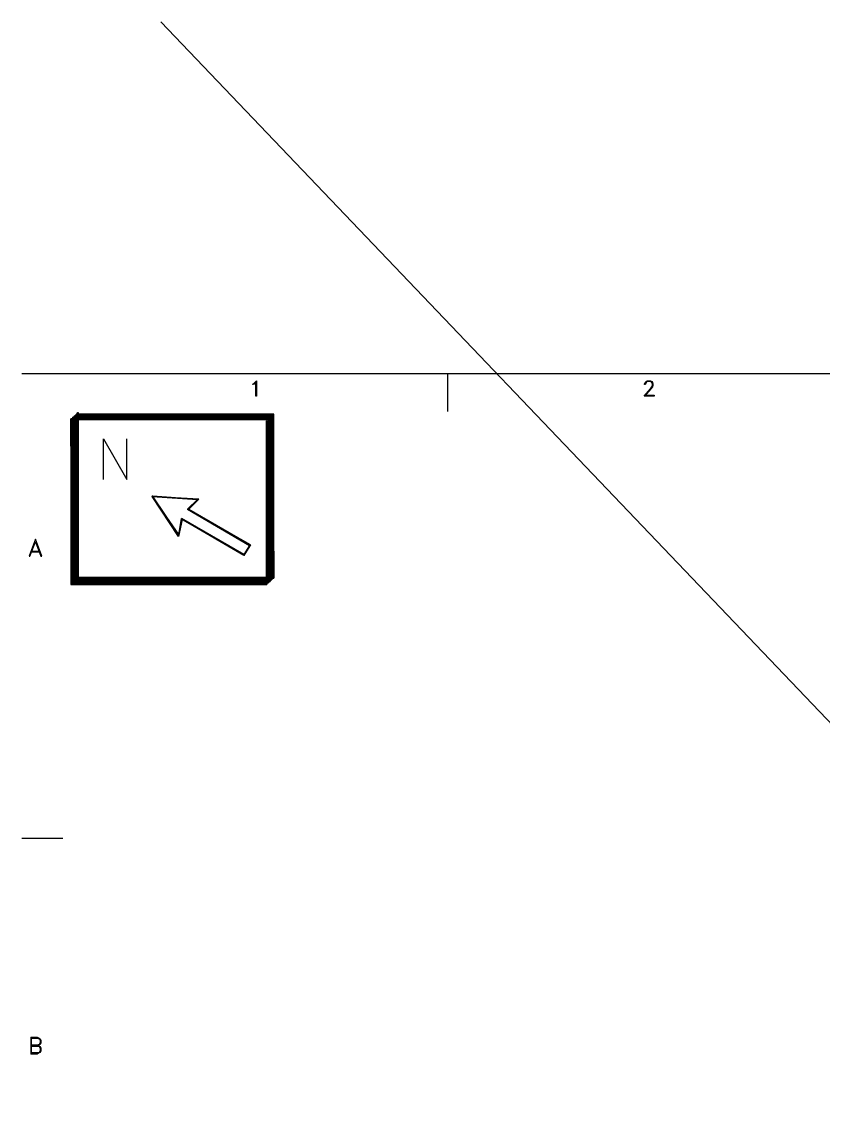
# Model space of a CAD drawing. Header units: millimetres. Extents: x 21 to 1147, y -811 to 126.
# Drawn here: x 42.9 to 225.3, y -198.2 to 49.4 of the extents above; entities that cross this region are included whole.
import ezdxf

# ---------------------------------------------------------------- set-up
doc = ezdxf.new("R2010")
doc.units = ezdxf.units.MM
doc.layers.add('EDITED_LINES', color=4, linetype='Continuous')

msp = doc.modelspace()

# ---------------------------------------------------------------- linework, layer by layer
at = {"layer": 'EDITED_LINES'}
for p, q in [((74.52, 49.37), (669.35, -573.46)), ((42.88, -30.64), (1146.64, -30.64)), ((139.84, -39.28), (139.84, -30.64)), ((95.44, -33.04), (95.8, -32.8)), ((95.8, -33.04), (95.44, -33.16)), ((95.44, -33.16), (95.44, -33.04)), ((95.8, -32.8), (96.28, -32.32)), ((96.16, -32.68), (95.8, -33.04)), ((96.16, -35.8), (96.16, -32.68)), ((96.28, -32.32), (96.28, -35.8)), ((184.48, -35.8), (185.92, -34.12)), ((184.6, -33.04), (184.72, -32.68)), ((184.6, -33.16), (184.6, -33.04)), ((184.72, -33.16), (184.6, -33.16)), ((186.04, -34.12), (184.6, -35.8)), ((184.72, -32.68), (184.96, -32.44)), ((184.96, -32.68), (184.72, -33.04)), ((184.72, -33.04), (184.72, -33.16)), ((184.96, -32.44), (185.2, -32.32)), ((185.2, -32.44), (184.96, -32.68)), ((185.2, -32.32), (185.92, -32.32)), ((185.92, -32.44), (185.2, -32.44)), ((185.92, -32.32), (186.28, -32.44)), ((186.28, -32.68), (185.92, -32.44)), ((185.92, -34.12), (186.28, -33.64)), ((186.4, -33.64), (186.04, -34.12)), ((186.28, -32.44), (186.4, -32.68)), ((186.4, -33.04), (186.28, -32.68)), ((186.28, -33.64), (186.4, -33.28)), ((186.4, -32.68), (186.52, -33.04)), ((186.4, -33.28), (186.4, -33.04)), ((186.52, -33.28), (186.4, -33.64)), ((186.52, -33.04), (186.52, -33.28)), ((96.28, -35.8), (96.16, -35.8)), ((186.76, -35.8), (184.48, -35.8)), ((184.6, -35.56), (186.76, -35.56)), ((186.76, -35.56), (186.76, -35.8)), ((55.72, -76.96), (55.6, -39.52)), ((55.6, -39.52), (55.6, -77.2)), ((55.72, -76.96), (55.6, -39.52)), ((55.6, -39.52), (55.72, -39.52)), ((55.72, -39.52), (55.72, -76.96)), ((54.28, -78.52), (54.04, -40.96)), ((54.04, -40.96), (54.04, -78.64)), ((54.28, -78.52), (54.04, -40.96)), ((54.04, -40.96), (54.28, -41.2)), ((54.04, -40.96), (54.28, -41.2)), ((99.04, -40.96), (54.04, -40.96)), ((54.28, -41.2), (99.04, -40.96)), ((54.28, -41.2), (99.04, -40.96)), ((54.28, -41.2), (54.28, -78.52)), ((98.92, -41.2), (54.28, -41.2)), ((54.64, -78.16), (54.52, -40.6)), ((54.52, -40.6), (54.52, -78.28)), ((54.64, -78.16), (54.52, -40.6)), ((54.52, -40.6), (54.64, -40.84)), ((54.52, -40.6), (54.64, -40.84)), ((99.4, -40.6), (54.52, -40.6)), ((54.64, -40.84), (99.4, -40.6)), ((54.64, -40.84), (99.4, -40.6)), ((54.64, -40.84), (54.64, -78.16)), ((99.28, -40.84), (54.64, -40.84)), ((55, -77.8), (54.88, -40.24)), ((54.88, -40.24), (54.88, -77.92)), ((55, -77.8), (54.88, -40.24)), ((54.88, -40.24), (55, -40.36)), ((54.88, -40.24), (55, -40.36)), ((99.76, -40.24), (54.88, -40.24)), ((55, -40.36), (99.76, -40.24)), ((55, -40.36), (99.76, -40.24)), ((55, -40.36), (55, -77.8)), ((99.64, -40.36), (55, -40.36)), ((55.36, -77.44), (55.24, -39.88)), ((55.24, -39.88), (55.24, -77.56)), ((55.36, -77.44), (55.24, -39.88)), ((55.24, -39.88), (55.36, -40)), ((55.24, -39.88), (55.36, -40)), ((100.24, -39.88), (55.24, -39.88)), ((55.36, -40), (100.24, -39.88)), ((55.36, -40), (100.24, -39.88)), ((55.36, -40), (55.36, -77.44)), ((100, -40), (55.36, -40)), ((98.68, -41.44), (98.56, -41.44)), ((98.56, -41.44), (98.68, -78.64)), ((98.56, -41.44), (98.68, -78.64)), ((98.56, -78.52), (98.56, -41.44)), ((98.68, -78.64), (98.68, -41.44)), ((99.04, -40.96), (98.92, -41.2)), ((99.04, -40.96), (98.92, -41.2)), ((98.92, -41.2), (99.04, -78.28)), ((98.92, -41.2), (99.04, -78.28)), ((98.92, -78.16), (98.92, -41.2)), ((99.04, -78.28), (99.04, -40.96)), ((99.4, -40.6), (99.28, -40.84)), ((99.4, -40.6), (99.28, -40.84)), ((99.28, -40.84), (99.4, -77.92)), ((99.28, -40.84), (99.4, -77.92)), ((99.28, -77.8), (99.28, -40.84)), ((99.4, -77.92), (99.4, -40.6)), ((99.76, -40.24), (99.64, -40.36)), ((99.76, -40.24), (99.64, -40.36)), ((99.64, -40.36), (99.76, -77.56)), ((99.64, -40.36), (99.76, -77.56)), ((99.64, -77.44), (99.64, -40.36)), ((99.76, -77.56), (99.76, -40.24)), ((100.24, -39.88), (100, -40)), ((100.24, -39.88), (100, -40)), ((100, -40), (100.24, -77.2)), ((100, -40), (100.24, -77.2)), ((100, -76.96), (100, -40)), ((100.24, -77.2), (100.24, -39.88)), ((61.48, -54.76), (61.48, -45.52)), ((61.48, -45.52), (66.76, -54.76)), ((66.76, -54.76), (66.76, -45.52)), ((72.64, -58.48), (72.52, -58.6)), ((72.52, -58.6), (72.64, -58.48)), ((72.52, -58.6), (78.52, -67.24)), ((72.52, -58.6), (78.52, -67.24)), ((78.52, -67.72), (72.52, -58.6)), ((83.2, -59.2), (72.52, -58.6)), ((72.52, -58.6), (82.84, -59.32)), ((83.2, -59.2), (72.52, -58.6)), ((78.52, -67.24), (72.64, -58.48)), ((72.64, -58.48), (83.2, -59.2)), ((82.84, -59.32), (80.56, -61.48)), ((83.2, -59.2), (80.92, -61.48)), ((80.92, -61.48), (82.84, -59.32)), ((80.92, -61.48), (82.84, -59.32)), ((82.84, -59.32), (83.2, -59.2)), ((82.84, -59.32), (83.2, -59.2)), ((94.96, -69.64), (80.56, -61.48)), ((80.56, -61.48), (94.72, -69.76)), ((94.96, -69.64), (80.56, -61.48)), ((80.56, -61.48), (80.92, -61.48)), ((80.56, -61.48), (80.92, -61.48)), ((80.92, -61.48), (94.96, -69.64)), ((78.52, -67.72), (79.24, -63.64)), ((79.24, -63.64), (78.52, -67.24)), ((78.52, -67.72), (79.24, -63.64)), ((79.36, -63.88), (78.52, -67.72)), ((79.24, -63.64), (79.36, -63.88)), ((79.24, -63.64), (79.36, -63.88)), ((93.4, -71.8), (79.24, -63.64)), ((79.36, -63.88), (93.4, -71.8)), ((79.36, -63.88), (93.4, -71.8)), ((93.4, -72.04), (79.36, -63.88)), ((46, -68.32), (44.56, -72.16)), ((44.68, -72.16), (46, -68.92)), ((47.44, -72.16), (46, -68.32)), ((46, -68.92), (47.2, -72.16)), ((78.52, -67.24), (78.52, -67.72)), ((78.52, -67.24), (78.52, -67.72)), ((44.92, -71.2), (47.08, -71.2)), ((45.04, -71.08), (46.84, -71.08)), ((94.96, -69.64), (93.4, -72.04)), ((93.4, -72.04), (94.72, -69.76)), ((94.72, -69.76), (93.4, -71.8)), ((93.4, -72.04), (94.72, -69.76)), ((93.4, -71.8), (93.4, -72.04)), ((93.4, -71.8), (93.4, -72.04)), ((94.72, -69.76), (94.96, -69.64)), ((94.72, -69.76), (94.96, -69.64)), ((44.56, -72.16), (44.68, -72.16)), ((47.2, -72.16), (47.44, -72.16)), ((98.56, -78.52), (54.04, -78.64)), ((98.56, -78.52), (54.04, -78.64)), ((54.04, -78.64), (54.28, -78.52)), ((54.04, -78.64), (54.28, -78.52)), ((54.04, -78.64), (98.68, -78.64)), ((54.28, -78.52), (98.56, -78.52)), ((98.92, -78.16), (54.52, -78.28)), ((98.92, -78.16), (54.52, -78.28)), ((54.52, -78.28), (54.64, -78.16)), ((54.52, -78.28), (54.64, -78.16)), ((54.52, -78.28), (99.04, -78.28)), ((54.64, -78.16), (98.92, -78.16)), ((99.28, -77.8), (54.88, -77.92)), ((99.28, -77.8), (54.88, -77.92)), ((54.88, -77.92), (55, -77.8)), ((54.88, -77.92), (55, -77.8)), ((54.88, -77.92), (99.4, -77.92)), ((55, -77.8), (99.28, -77.8)), ((99.64, -77.44), (55.24, -77.56)), ((99.64, -77.44), (55.24, -77.56)), ((55.24, -77.56), (55.36, -77.44)), ((55.24, -77.56), (55.36, -77.44)), ((55.24, -77.56), (99.76, -77.56)), ((55.36, -77.44), (99.64, -77.44)), ((100, -76.96), (55.6, -77.2)), ((100, -76.96), (55.6, -77.2)), ((55.6, -77.2), (55.72, -76.96)), ((55.6, -77.2), (55.72, -76.96)), ((55.6, -77.2), (100.24, -77.2)), ((55.72, -76.96), (100, -76.96)), ((98.68, -78.64), (98.56, -78.52)), ((98.68, -78.64), (98.56, -78.52)), ((99.04, -78.28), (98.92, -78.16)), ((99.04, -78.28), (98.92, -78.16)), ((99.4, -77.92), (99.28, -77.8)), ((99.4, -77.92), (99.28, -77.8)), ((99.76, -77.56), (99.64, -77.44)), ((99.76, -77.56), (99.64, -77.44)), ((100.24, -77.2), (100, -76.96)), ((100.24, -77.2), (100, -76.96)), ((42.88, -136.36), (52.24, -136.36)), ((44.92, -181.6), (44.92, -185.44)), ((44.92, -181.6), (46.36, -181.6)), ((45.04, -181.84), (45.04, -185.2)), ((45.04, -181.84), (46.36, -181.84)), ((46.36, -181.6), (46.84, -181.84)), ((46.36, -181.84), (46.84, -181.96)), ((46.84, -181.84), (47.08, -181.96)), ((46.84, -181.96), (47.08, -182.32)), ((47.08, -182.92), (46.84, -183.28)), ((47.08, -181.96), (47.2, -182.32)), ((47.08, -182.32), (47.08, -182.92)), ((47.2, -182.92), (47.08, -183.28)), ((47.2, -182.32), (47.2, -182.92)), ((46.36, -185.44), (44.92, -185.44)), ((46.36, -183.4), (45.04, -183.4)), ((45.04, -183.64), (46.36, -183.64)), ((46.36, -185.2), (45.04, -185.2)), ((46.84, -183.28), (46.36, -183.4)), ((46.84, -183.4), (46.36, -183.64)), ((46.36, -183.4), (46.84, -183.64)), ((46.36, -183.64), (46.84, -183.76)), ((46.84, -185.08), (46.36, -185.2)), ((46.84, -185.2), (46.36, -185.44)), ((47.08, -183.28), (46.84, -183.4)), ((46.84, -183.64), (47.08, -183.76)), ((46.84, -183.76), (47.08, -184.12)), ((47.08, -184.72), (46.84, -185.08)), ((47.08, -185.08), (46.84, -185.2)), ((47.08, -183.76), (47.2, -184.12)), ((47.08, -184.12), (47.08, -184.72)), ((47.2, -184.72), (47.08, -185.08)), ((47.2, -184.12), (47.2, -184.72))]:
    msp.add_line(p, q, dxfattribs=at)

doc.saveas('drawing.dxf')
